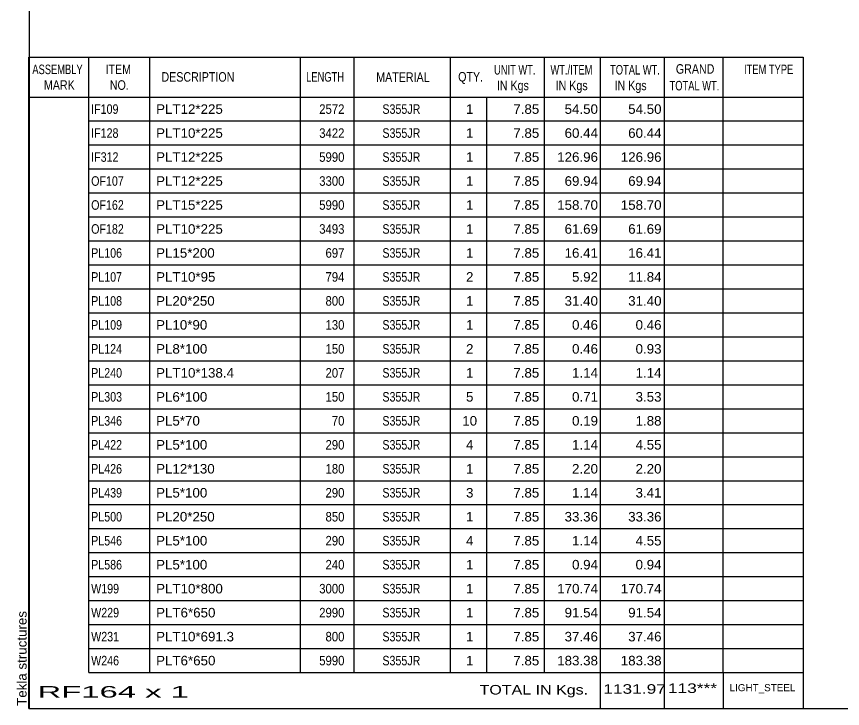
# Model space of a CAD drawing. Header units: millimetres. Extents: x -1016 to -614, y -194 to 83.
# Drawn here: x -1016.4 to -851.2, y -194 to -55.4 of the extents above; entities that cross this region are included whole.
import ezdxf

# ---------------------------------------------------------------- set-up
doc = ezdxf.new("R2010")
doc.units = ezdxf.units.MM
doc.styles.add('Arial', font='ARIAL.TTF', dxfattribs={"height": 0.2})

# ---------------------------------------------------------------- blocks, each defined once
blk = doc.blocks.new('Unknown-623891766-10970')
at = {"color": 5, "linetype": 'Continuous'}
for p, q in [((-1013.91, 83.08), (-1013.91, -193.92)), ((-1013.91, -193.92), (-613.91, -193.92))]:
    blk.add_line(p, q, dxfattribs=at)
at = {"color": 174, "linetype": 'Continuous', "style": 'Arial'}
blk.add_text('Tekla structures', height=1.9102, rotation=90, dxfattribs=at).set_placement((-1014.41, -193.42))
blk = doc.blocks.new('CBS_BOM-623891766-24681')
at = {"color": 7, "linetype": 'Continuous'}
for p, q in [((-1013.94, -71.55), (-1013.94, -63.55)), ((-1013.94, -63.55), (-859.02, -63.55)), ((-1001.94, -71.55), (-1001.94, -63.55)), ((-989.75, -71.55), (-989.75, -63.55)), ((-959.59, -71.55), (-959.59, -63.55)), ((-948.91, -71.55), (-948.91, -63.55)), ((-929.59, -71.55), (-929.59, -63.55)), ((-910.79, -71.55), (-910.79, -63.55)), ((-899.58, -71.55), (-899.58, -63.55)), ((-886.8, -71.55), (-886.8, -63.55)), ((-875.04, -71.55), (-875.04, -63.55)), ((-859.02, -63.56), (-859.03, -71.54)), ((-1013.94, -71.55), (-859.02, -71.55)), ((-1013.94, -76.35), (-1013.94, -71.55)), ((-1001.94, -76.35), (-1001.94, -71.55)), ((-989.75, -76.35), (-989.75, -71.55)), ((-959.59, -76.35), (-959.59, -71.55)), ((-948.91, -76.35), (-948.91, -71.55)), ((-929.59, -76.35), (-929.59, -71.55)), ((-922.33, -76.35), (-922.33, -71.55)), ((-910.79, -76.35), (-910.79, -71.55)), ((-899.58, -76.35), (-899.58, -71.55)), ((-886.8, -76.35), (-886.8, -71.55)), ((-875.03, -76.35), (-875.03, -71.55)), ((-859.02, -71.56), (-859.02, -76.35)), ((-1013.94, -81.15), (-1013.94, -76.35)), ((-1001.94, -76.35), (-859.02, -76.35)), ((-1001.94, -81.15), (-1001.94, -76.35)), ((-989.75, -81.15), (-989.75, -76.35)), ((-959.59, -81.15), (-959.59, -76.35)), ((-948.91, -81.15), (-948.91, -76.35)), ((-929.59, -81.15), (-929.59, -76.35)), ((-922.33, -81.15), (-922.33, -76.35)), ((-910.79, -81.15), (-910.79, -76.35)), ((-899.58, -81.15), (-899.58, -76.35)), ((-886.8, -81.15), (-886.8, -76.35)), ((-875.03, -81.15), (-875.03, -76.35)), ((-859.02, -76.36), (-859.02, -81.15)), ((-1013.94, -85.95), (-1013.94, -81.15)), ((-1001.94, -81.15), (-859.02, -81.15)), ((-1001.94, -85.95), (-1001.94, -81.15)), ((-989.75, -85.95), (-989.75, -81.15)), ((-959.59, -85.95), (-959.59, -81.15)), ((-948.91, -85.95), (-948.91, -81.15)), ((-929.59, -85.95), (-929.59, -81.15)), ((-922.33, -85.95), (-922.33, -81.15)), ((-910.79, -85.95), (-910.79, -81.15)), ((-899.58, -85.95), (-899.58, -81.15)), ((-886.8, -85.95), (-886.8, -81.15)), ((-875.03, -85.95), (-875.03, -81.15)), ((-859.02, -81.16), (-859.02, -85.95)), ((-1013.94, -90.75), (-1013.94, -85.95)), ((-1001.94, -85.95), (-859.02, -85.95)), ((-1001.94, -90.75), (-1001.94, -85.95)), ((-989.75, -90.75), (-989.75, -85.95)), ((-959.59, -90.75), (-959.59, -85.95)), ((-948.91, -90.75), (-948.91, -85.95)), ((-929.59, -90.75), (-929.59, -85.95)), ((-922.33, -90.75), (-922.33, -85.95)), ((-910.79, -90.75), (-910.79, -85.95)), ((-899.58, -90.75), (-899.58, -85.95)), ((-886.8, -90.75), (-886.8, -85.95)), ((-875.03, -90.75), (-875.03, -85.95)), ((-859.02, -85.96), (-859.02, -90.75)), ((-1013.94, -95.55), (-1013.94, -90.75)), ((-1001.94, -90.75), (-859.02, -90.75)), ((-1001.94, -95.55), (-1001.94, -90.75)), ((-989.75, -95.55), (-989.75, -90.75)), ((-959.59, -95.55), (-959.59, -90.75)), ((-948.91, -95.55), (-948.91, -90.75)), ((-929.59, -95.55), (-929.59, -90.75)), ((-922.33, -95.55), (-922.33, -90.75)), ((-910.79, -95.55), (-910.79, -90.75)), ((-899.58, -95.55), (-899.58, -90.75)), ((-886.8, -95.55), (-886.8, -90.75)), ((-875.03, -95.55), (-875.03, -90.75)), ((-859.02, -90.76), (-859.02, -95.55)), ((-1013.94, -100.35), (-1013.94, -95.55)), ((-1001.94, -95.55), (-859.02, -95.55)), ((-1001.94, -100.35), (-1001.94, -95.55)), ((-989.75, -100.35), (-989.75, -95.55)), ((-959.59, -100.35), (-959.59, -95.55)), ((-948.91, -100.35), (-948.91, -95.55)), ((-929.59, -100.35), (-929.59, -95.55)), ((-922.33, -100.35), (-922.33, -95.55)), ((-910.79, -100.35), (-910.79, -95.55)), ((-899.58, -100.35), (-899.58, -95.55)), ((-886.8, -100.35), (-886.8, -95.55)), ((-875.03, -100.35), (-875.03, -95.55)), ((-859.02, -95.56), (-859.02, -100.35)), ((-1013.94, -105.15), (-1013.94, -100.35)), ((-1001.94, -100.35), (-859.02, -100.35)), ((-1001.94, -105.15), (-1001.94, -100.35)), ((-989.75, -105.15), (-989.75, -100.35)), ((-959.59, -105.15), (-959.59, -100.35)), ((-948.91, -105.15), (-948.91, -100.35)), ((-929.59, -105.15), (-929.59, -100.35)), ((-922.33, -105.15), (-922.33, -100.35)), ((-910.79, -105.15), (-910.79, -100.35)), ((-899.58, -105.15), (-899.58, -100.35)), ((-886.8, -105.15), (-886.8, -100.35)), ((-875.03, -105.15), (-875.03, -100.35)), ((-859.02, -100.36), (-859.02, -105.15)), ((-1013.94, -109.95), (-1013.94, -105.15)), ((-1001.94, -105.15), (-859.02, -105.15)), ((-1001.94, -109.95), (-1001.94, -105.15)), ((-989.75, -109.95), (-989.75, -105.15)), ((-959.59, -109.95), (-959.59, -105.15)), ((-948.91, -109.95), (-948.91, -105.15)), ((-929.59, -109.95), (-929.59, -105.15)), ((-922.33, -109.95), (-922.33, -105.15)), ((-910.79, -109.95), (-910.79, -105.15)), ((-899.58, -109.95), (-899.58, -105.15)), ((-886.8, -109.95), (-886.8, -105.15)), ((-875.03, -109.95), (-875.03, -105.15)), ((-859.02, -105.16), (-859.02, -109.95)), ((-1013.94, -114.75), (-1013.94, -109.95)), ((-1001.94, -109.95), (-859.02, -109.95)), ((-1001.94, -114.75), (-1001.94, -109.95)), ((-989.75, -114.75), (-989.75, -109.95)), ((-959.59, -114.75), (-959.59, -109.95)), ((-948.91, -114.75), (-948.91, -109.95)), ((-929.59, -114.75), (-929.59, -109.95)), ((-922.33, -114.75), (-922.33, -109.95)), ((-910.79, -114.75), (-910.79, -109.95)), ((-899.58, -114.75), (-899.58, -109.95)), ((-886.8, -114.75), (-886.8, -109.95)), ((-875.03, -114.75), (-875.03, -109.95)), ((-859.02, -109.96), (-859.02, -114.75)), ((-1013.94, -119.55), (-1013.94, -114.75)), ((-1001.94, -114.75), (-859.02, -114.75)), ((-1001.94, -119.55), (-1001.94, -114.75)), ((-989.75, -119.55), (-989.75, -114.75)), ((-959.59, -119.55), (-959.59, -114.75)), ((-948.91, -119.55), (-948.91, -114.75)), ((-929.59, -119.55), (-929.59, -114.75)), ((-922.33, -119.55), (-922.33, -114.75)), ((-910.79, -119.55), (-910.79, -114.75)), ((-899.58, -119.55), (-899.58, -114.75)), ((-886.8, -119.55), (-886.8, -114.75)), ((-875.03, -119.55), (-875.03, -114.75)), ((-859.02, -114.76), (-859.02, -119.55)), ((-1013.94, -124.35), (-1013.94, -119.55)), ((-1001.94, -119.55), (-859.02, -119.55)), ((-1001.94, -124.35), (-1001.94, -119.55)), ((-989.75, -124.35), (-989.75, -119.55)), ((-959.59, -124.35), (-959.59, -119.55)), ((-948.91, -124.35), (-948.91, -119.55)), ((-929.59, -124.35), (-929.59, -119.55)), ((-922.33, -124.35), (-922.33, -119.55)), ((-910.79, -124.35), (-910.79, -119.55)), ((-899.58, -124.35), (-899.58, -119.55)), ((-886.8, -124.35), (-886.8, -119.55)), ((-875.03, -124.35), (-875.03, -119.55)), ((-859.02, -119.56), (-859.02, -124.35)), ((-1013.94, -129.15), (-1013.94, -124.35)), ((-1001.94, -124.35), (-859.02, -124.35)), ((-1001.94, -129.15), (-1001.94, -124.35)), ((-989.75, -129.15), (-989.75, -124.35)), ((-959.59, -129.15), (-959.59, -124.35)), ((-948.91, -129.15), (-948.91, -124.35)), ((-929.59, -129.15), (-929.59, -124.35)), ((-922.33, -129.15), (-922.33, -124.35)), ((-910.79, -129.15), (-910.79, -124.35)), ((-899.58, -129.15), (-899.58, -124.35)), ((-886.8, -129.15), (-886.8, -124.35)), ((-875.03, -129.15), (-875.03, -124.35)), ((-859.02, -124.36), (-859.02, -129.15)), ((-1013.94, -133.95), (-1013.94, -129.15)), ((-1001.94, -129.15), (-859.02, -129.15)), ((-1001.94, -133.95), (-1001.94, -129.15)), ((-989.75, -133.95), (-989.75, -129.15)), ((-959.59, -133.95), (-959.59, -129.15)), ((-948.91, -133.95), (-948.91, -129.15)), ((-929.59, -133.95), (-929.59, -129.15)), ((-922.33, -133.95), (-922.33, -129.15)), ((-910.79, -133.95), (-910.79, -129.15)), ((-899.58, -133.95), (-899.58, -129.15)), ((-886.8, -133.95), (-886.8, -129.15)), ((-875.03, -133.95), (-875.03, -129.15)), ((-859.02, -129.16), (-859.02, -133.95)), ((-1013.94, -138.75), (-1013.94, -133.95)), ((-1001.94, -133.95), (-859.02, -133.95)), ((-1001.94, -138.75), (-1001.94, -133.95)), ((-989.75, -138.75), (-989.75, -133.95)), ((-959.59, -138.75), (-959.59, -133.95)), ((-948.91, -138.75), (-948.91, -133.95)), ((-929.59, -138.75), (-929.59, -133.95)), ((-922.33, -138.75), (-922.33, -133.95)), ((-910.79, -138.75), (-910.79, -133.95)), ((-899.58, -138.75), (-899.58, -133.95)), ((-886.8, -138.75), (-886.8, -133.95)), ((-875.03, -138.75), (-875.03, -133.95)), ((-859.02, -133.96), (-859.02, -138.75)), ((-1013.94, -143.55), (-1013.94, -138.75)), ((-1001.94, -138.75), (-859.02, -138.75)), ((-1001.94, -143.55), (-1001.94, -138.75)), ((-989.75, -143.55), (-989.75, -138.75)), ((-959.59, -143.55), (-959.59, -138.75)), ((-948.91, -143.55), (-948.91, -138.75)), ((-929.59, -143.55), (-929.59, -138.75)), ((-922.33, -143.55), (-922.33, -138.75)), ((-910.79, -143.55), (-910.79, -138.75)), ((-899.58, -143.55), (-899.58, -138.75)), ((-886.8, -143.55), (-886.8, -138.75)), ((-875.03, -143.55), (-875.03, -138.75)), ((-859.02, -138.76), (-859.02, -143.55)), ((-1013.94, -148.35), (-1013.94, -143.55)), ((-1001.94, -143.55), (-859.02, -143.55)), ((-1001.94, -148.35), (-1001.94, -143.55)), ((-989.75, -148.35), (-989.75, -143.55)), ((-959.59, -148.35), (-959.59, -143.55)), ((-948.91, -148.35), (-948.91, -143.55)), ((-929.59, -148.35), (-929.59, -143.55)), ((-922.33, -148.35), (-922.33, -143.55)), ((-910.79, -148.35), (-910.79, -143.55)), ((-899.58, -148.35), (-899.58, -143.55)), ((-886.8, -148.35), (-886.8, -143.55)), ((-875.03, -148.35), (-875.03, -143.55)), ((-859.02, -143.56), (-859.02, -148.35)), ((-1013.94, -153.15), (-1013.94, -148.35)), ((-1001.94, -148.35), (-859.02, -148.35)), ((-1001.94, -153.15), (-1001.94, -148.35)), ((-989.75, -153.15), (-989.75, -148.35)), ((-959.59, -153.15), (-959.59, -148.35)), ((-948.91, -153.15), (-948.91, -148.35)), ((-929.59, -153.15), (-929.59, -148.35)), ((-922.33, -153.15), (-922.33, -148.35)), ((-910.79, -153.15), (-910.79, -148.35)), ((-899.58, -153.15), (-899.58, -148.35)), ((-886.8, -153.15), (-886.8, -148.35)), ((-875.03, -153.15), (-875.03, -148.35)), ((-859.02, -148.36), (-859.02, -153.15)), ((-1013.94, -157.95), (-1013.94, -153.15)), ((-1001.94, -153.15), (-859.02, -153.15)), ((-1001.94, -157.95), (-1001.94, -153.15)), ((-989.75, -157.95), (-989.75, -153.15)), ((-959.59, -157.95), (-959.59, -153.15)), ((-948.91, -157.95), (-948.91, -153.15)), ((-929.59, -157.95), (-929.59, -153.15)), ((-922.33, -157.95), (-922.33, -153.15)), ((-910.79, -157.95), (-910.79, -153.15)), ((-899.58, -157.95), (-899.58, -153.15)), ((-886.8, -157.95), (-886.8, -153.15)), ((-875.03, -157.95), (-875.03, -153.15)), ((-859.02, -153.16), (-859.02, -157.95)), ((-1013.94, -162.75), (-1013.94, -157.95)), ((-1001.94, -157.95), (-859.02, -157.95)), ((-1001.94, -162.75), (-1001.94, -157.95)), ((-989.75, -162.75), (-989.75, -157.95)), ((-959.59, -162.75), (-959.59, -157.95)), ((-948.91, -162.75), (-948.91, -157.95)), ((-929.59, -162.75), (-929.59, -157.95)), ((-922.33, -162.75), (-922.33, -157.95)), ((-910.79, -162.75), (-910.79, -157.95)), ((-899.58, -162.75), (-899.58, -157.95)), ((-886.8, -162.75), (-886.8, -157.95)), ((-875.03, -162.75), (-875.03, -157.95)), ((-859.02, -157.96), (-859.02, -162.75)), ((-1013.94, -167.55), (-1013.94, -162.75)), ((-1001.94, -162.75), (-859.02, -162.75)), ((-1001.94, -167.55), (-1001.94, -162.75)), ((-989.75, -167.55), (-989.75, -162.75)), ((-959.59, -167.55), (-959.59, -162.75)), ((-948.91, -167.55), (-948.91, -162.75)), ((-929.59, -167.55), (-929.59, -162.75)), ((-922.33, -167.55), (-922.33, -162.75)), ((-910.79, -167.55), (-910.79, -162.75)), ((-899.58, -167.55), (-899.58, -162.75)), ((-886.8, -167.55), (-886.8, -162.75)), ((-875.03, -167.55), (-875.03, -162.75)), ((-859.02, -162.76), (-859.02, -167.55)), ((-1013.94, -172.35), (-1013.94, -167.55)), ((-1001.94, -167.55), (-859.02, -167.55)), ((-1001.94, -172.35), (-1001.94, -167.55)), ((-989.75, -172.35), (-989.75, -167.55)), ((-959.59, -172.35), (-959.59, -167.55)), ((-948.91, -172.35), (-948.91, -167.55)), ((-929.59, -172.35), (-929.59, -167.55)), ((-922.33, -172.35), (-922.33, -167.55)), ((-910.79, -172.35), (-910.79, -167.55)), ((-899.58, -172.35), (-899.58, -167.55)), ((-886.8, -172.35), (-886.8, -167.55)), ((-875.03, -172.35), (-875.03, -167.55)), ((-859.02, -167.56), (-859.02, -172.35)), ((-1013.94, -177.15), (-1013.94, -172.35)), ((-1001.94, -172.35), (-859.02, -172.35)), ((-1001.94, -177.15), (-1001.94, -172.35)), ((-989.75, -177.15), (-989.75, -172.35)), ((-959.59, -177.15), (-959.59, -172.35)), ((-948.91, -177.15), (-948.91, -172.35)), ((-929.59, -177.15), (-929.59, -172.35)), ((-922.33, -177.15), (-922.33, -172.35)), ((-910.79, -177.15), (-910.79, -172.35)), ((-899.58, -177.15), (-899.58, -172.35)), ((-886.8, -177.15), (-886.8, -172.35)), ((-875.03, -177.15), (-875.03, -172.35)), ((-859.02, -172.36), (-859.02, -177.15)), ((-1013.94, -181.95), (-1013.94, -177.15)), ((-1001.94, -177.15), (-859.02, -177.15)), ((-1001.94, -181.95), (-1001.94, -177.15)), ((-989.75, -181.95), (-989.75, -177.15)), ((-959.59, -181.95), (-959.59, -177.15)), ((-948.91, -181.95), (-948.91, -177.15)), ((-929.59, -181.95), (-929.59, -177.15)), ((-922.33, -181.95), (-922.33, -177.15)), ((-910.79, -181.95), (-910.79, -177.15)), ((-899.58, -181.95), (-899.58, -177.15)), ((-886.8, -181.95), (-886.8, -177.15)), ((-875.03, -181.95), (-875.03, -177.15)), ((-859.02, -177.16), (-859.02, -181.95)), ((-1013.94, -186.75), (-1013.94, -181.95)), ((-1001.94, -181.95), (-859.02, -181.95)), ((-1001.94, -186.75), (-1001.94, -181.95)), ((-989.75, -186.75), (-989.75, -181.95)), ((-959.59, -186.75), (-959.59, -181.95)), ((-948.91, -186.75), (-948.91, -181.95)), ((-929.59, -186.75), (-929.59, -181.95)), ((-922.33, -186.75), (-922.33, -181.95)), ((-910.79, -186.75), (-910.79, -181.95)), ((-899.58, -186.75), (-899.58, -181.95)), ((-886.8, -186.75), (-886.8, -181.95)), ((-875.03, -186.75), (-875.03, -181.95)), ((-859.02, -181.96), (-859.02, -186.75)), ((-1013.94, -193.95), (-1013.94, -186.77)), ((-1001.94, -186.75), (-859.02, -186.75)), ((-899.58, -193.95), (-899.58, -186.77)), ((-886.8, -193.95), (-886.8, -186.77)), ((-874.99, -193.95), (-874.99, -186.77)), ((-859.02, -186.75), (-859.02, -193.95)), ((-1013.94, -193.95), (-859.02, -193.95))]:
    blk.add_line(p, q, dxfattribs=at)
at = {"color": 3, "linetype": 'Continuous', "style": 'Arial'}
for s, height, width, p in [('ASSEMBLY', 1.91, 0.7, (-1013.26, -66.97)), ('ITEM', 1.91, 0.8, (-998.62, -66.97)), ('UNIT WT.', 1.91, 0.7, (-920.9, -67.05)), ('WT./ITEM', 1.91, 0.7, (-909.61, -67.05)), ('TOTAL WT.', 1.91, 0.7, (-897.68, -67.05)), ('GRAND', 1.91, 0.8, (-884.52, -66.89)), ('ITEM TYPE', 1.91, 0.7, (-870.89, -66.97)), ('DESCRIPTION', 1.9102, 0.8, (-987.43, -68.48)), ('LENGTH', 1.91, 0.7, (-958.48, -68.48)), ('MATERIAL', 1.91, 0.8, (-944.46, -68.53)), ('QTY.', 1.91, 0.8, (-928.07, -68.45)), ('MARK', 1.91, 0.8, (-1010.94, -70.11)), ('NO.', 1.91, 0.8, (-997.76, -70.11)), ('IN Kgs', 1.91, 0.8, (-920.33, -70.19)), ('IN Kgs', 1.91, 0.8, (-908.57, -70.19)), ('IN Kgs', 1.91, 0.8, (-896.78, -70.19)), ('TOTAL WT.', 1.91, 0.7, (-885.78, -70.23))]:
    blk.add_text(s, height=height, dxfattribs=dict(at, width=width)).set_placement(p)
at = {"color": 7, "linetype": 'Continuous', "style": 'Arial'}
for s, width, p in [('IF109', 0.8, (-1001.49, -74.92)), ('2572', 0.85, (-955.87, -74.92)), ('S355JR', 0.8, (-943.23, -74.92)), ('IF128', 0.8, (-1001.49, -79.72)), ('3422', 0.85, (-955.87, -79.72)), ('S355JR', 0.8, (-943.23, -79.72)), ('IF312', 0.8, (-1001.49, -84.52)), ('5990', 0.85, (-955.87, -84.52)), ('S355JR', 0.8, (-943.23, -84.52)), ('OF107', 0.8, (-1001.49, -89.32)), ('3300', 0.85, (-955.87, -89.32)), ('S355JR', 0.8, (-943.23, -89.32)), ('OF162', 0.8, (-1001.49, -94.12)), ('5990', 0.85, (-955.87, -94.12)), ('S355JR', 0.8, (-943.23, -94.12)), ('OF182', 0.8, (-1001.49, -98.92)), ('3493', 0.85, (-955.87, -98.92)), ('S355JR', 0.8, (-943.23, -98.92)), ('PL106', 0.8, (-1001.49, -103.72)), ('697', 0.85, (-954.61, -103.72)), ('S355JR', 0.8, (-943.23, -103.72)), ('PL107', 0.8, (-1001.49, -108.52)), ('794', 0.85, (-954.61, -108.52)), ('S355JR', 0.8, (-943.23, -108.52)), ('PL108', 0.8, (-1001.49, -113.32)), ('800', 0.85, (-954.61, -113.32)), ('S355JR', 0.8, (-943.23, -113.32)), ('PL109', 0.8, (-1001.49, -118.12)), ('130', 0.85, (-954.61, -118.12)), ('S355JR', 0.8, (-943.23, -118.12)), ('PL124', 0.8, (-1001.49, -122.92)), ('150', 0.85, (-954.61, -122.92)), ('S355JR', 0.8, (-943.23, -122.92)), ('PL240', 0.8, (-1001.49, -127.72)), ('207', 0.85, (-954.61, -127.72)), ('S355JR', 0.8, (-943.23, -127.72)), ('PL303', 0.8, (-1001.49, -132.52)), ('150', 0.85, (-954.61, -132.52)), ('S355JR', 0.8, (-943.23, -132.52)), ('PL346', 0.8, (-1001.49, -137.32)), ('70', 0.85, (-953.35, -137.32)), ('S355JR', 0.8, (-943.23, -137.32)), ('PL422', 0.8, (-1001.49, -142.12)), ('290', 0.85, (-954.61, -142.12)), ('S355JR', 0.8, (-943.23, -142.12)), ('PL426', 0.8, (-1001.49, -146.92)), ('180', 0.85, (-954.61, -146.92)), ('S355JR', 0.8, (-943.23, -146.92)), ('PL439', 0.8, (-1001.49, -151.72)), ('290', 0.85, (-954.61, -151.72)), ('S355JR', 0.8, (-943.23, -151.72)), ('PL500', 0.8, (-1001.49, -156.52)), ('850', 0.85, (-954.61, -156.52)), ('S355JR', 0.8, (-943.23, -156.52)), ('PL546', 0.8, (-1001.49, -161.32)), ('290', 0.85, (-954.61, -161.32)), ('S355JR', 0.8, (-943.23, -161.32)), ('PL586', 0.8, (-1001.49, -166.12)), ('240', 0.85, (-954.61, -166.12)), ('S355JR', 0.8, (-943.23, -166.12)), ('W199', 0.8, (-1001.49, -170.92)), ('3000', 0.85, (-955.87, -170.92)), ('S355JR', 0.8, (-943.23, -170.92)), ('W229', 0.8, (-1001.49, -175.72)), ('2990', 0.85, (-955.87, -175.72)), ('S355JR', 0.8, (-943.23, -175.72)), ('W231', 0.8, (-1001.49, -180.52)), ('800', 0.85, (-954.61, -180.52)), ('S355JR', 0.8, (-943.23, -180.52)), ('W246', 0.8, (-1001.49, -185.32)), ('5990', 0.85, (-955.87, -185.32)), ('S355JR', 0.8, (-943.23, -185.32))]:
    blk.add_text(s, height=1.91, dxfattribs=dict(at, width=width)).set_placement(p)
for s, height, p in [('PLT12*225', 1.91, (-988.5, -74.92)), ('1', 1.91, (-926.5, -74.92)), ('7.85', 1.91, (-917.04, -74.92)), ('54.50', 1.91, (-906.78, -74.92)), ('54.50', 1.91, (-894.06, -74.92)), ('PLT10*225', 1.91, (-988.5, -79.72)), ('1', 1.91, (-926.5, -79.72)), ('7.85', 1.91, (-917.04, -79.72)), ('60.44', 1.91, (-906.78, -79.72)), ('60.44', 1.91, (-894.06, -79.72)), ('PLT12*225', 1.91, (-988.5, -84.52)), ('1', 1.91, (-926.5, -84.52)), ('7.85', 1.91, (-917.04, -84.52)), ('126.96', 1.91, (-908.26, -84.52)), ('126.96', 1.91, (-895.54, -84.52)), ('PLT12*225', 1.91, (-988.5, -89.32)), ('1', 1.91, (-926.5, -89.32)), ('7.85', 1.91, (-917.04, -89.32)), ('69.94', 1.91, (-906.78, -89.32)), ('69.94', 1.91, (-894.06, -89.32)), ('PLT15*225', 1.91, (-988.5, -94.12)), ('1', 1.91, (-926.5, -94.12)), ('7.85', 1.91, (-917.04, -94.12)), ('158.70', 1.91, (-908.26, -94.12)), ('158.70', 1.91, (-895.54, -94.12)), ('PLT10*225', 1.91, (-988.5, -98.92)), ('1', 1.91, (-926.5, -98.92)), ('7.85', 1.91, (-917.04, -98.92)), ('61.69', 1.91, (-906.78, -98.92)), ('61.69', 1.91, (-894.06, -98.92)), ('PL15*200', 1.91, (-988.5, -103.72)), ('1', 1.91, (-926.5, -103.72)), ('7.85', 1.91, (-917.04, -103.72)), ('16.41', 1.91, (-906.78, -103.72)), ('16.41', 1.91, (-894.06, -103.72)), ('PLT10*95', 1.91, (-988.5, -108.52)), ('2', 1.91, (-926.5, -108.52)), ('7.85', 1.91, (-917.04, -108.52)), ('5.92', 1.91, (-905.29, -108.52)), ('11.84', 1.91, (-894.06, -108.52)), ('PL20*250', 1.91, (-988.5, -113.32)), ('1', 1.91, (-926.5, -113.32)), ('7.85', 1.91, (-917.04, -113.32)), ('31.40', 1.91, (-906.78, -113.32)), ('31.40', 1.91, (-894.06, -113.32)), ('PL10*90', 1.91, (-988.5, -118.12)), ('1', 1.91, (-926.5, -118.12)), ('7.85', 1.91, (-917.04, -118.12)), ('0.46', 1.91, (-905.29, -118.12)), ('0.46', 1.91, (-892.58, -118.12)), ('PL8*100', 1.91, (-988.5, -122.92)), ('2', 1.91, (-926.5, -122.92)), ('7.85', 1.91, (-917.04, -122.92)), ('0.46', 1.91, (-905.29, -122.92)), ('0.93', 1.91, (-892.58, -122.92)), ('PLT10*138.4', 1.9102, (-988.5, -127.72)), ('1', 1.91, (-926.5, -127.72)), ('7.85', 1.91, (-917.04, -127.72)), ('1.14', 1.91, (-905.29, -127.72)), ('1.14', 1.91, (-892.58, -127.72)), ('PL6*100', 1.91, (-988.5, -132.52)), ('5', 1.91, (-926.5, -132.52)), ('7.85', 1.91, (-917.04, -132.52)), ('0.71', 1.91, (-905.29, -132.52)), ('3.53', 1.91, (-892.58, -132.52)), ('PL5*70', 1.91, (-988.5, -137.32)), ('10', 1.91, (-927.25, -137.32)), ('7.85', 1.91, (-917.04, -137.32)), ('0.19', 1.91, (-905.29, -137.32)), ('1.88', 1.91, (-892.58, -137.32)), ('PL5*100', 1.91, (-988.5, -142.12)), ('4', 1.91, (-926.5, -142.12)), ('7.85', 1.91, (-917.04, -142.12)), ('1.14', 1.91, (-905.29, -142.12)), ('4.55', 1.91, (-892.58, -142.12)), ('PL12*130', 1.91, (-988.5, -146.92)), ('1', 1.91, (-926.5, -146.92)), ('7.85', 1.91, (-917.04, -146.92)), ('2.20', 1.91, (-905.29, -146.92)), ('2.20', 1.91, (-892.58, -146.92)), ('PL5*100', 1.91, (-988.5, -151.72)), ('3', 1.91, (-926.5, -151.72)), ('7.85', 1.91, (-917.04, -151.72)), ('1.14', 1.91, (-905.29, -151.72)), ('3.41', 1.91, (-892.58, -151.72)), ('PL20*250', 1.91, (-988.5, -156.52)), ('1', 1.91, (-926.5, -156.52)), ('7.85', 1.91, (-917.04, -156.52)), ('33.36', 1.91, (-906.78, -156.52)), ('33.36', 1.91, (-894.06, -156.52)), ('PL5*100', 1.91, (-988.5, -161.32)), ('4', 1.91, (-926.5, -161.32)), ('7.85', 1.91, (-917.04, -161.32)), ('1.14', 1.91, (-905.29, -161.32)), ('4.55', 1.91, (-892.58, -161.32)), ('PL5*100', 1.91, (-988.5, -166.12)), ('1', 1.91, (-926.5, -166.12)), ('7.85', 1.91, (-917.04, -166.12)), ('0.94', 1.91, (-905.29, -166.12)), ('0.94', 1.91, (-892.58, -166.12)), ('PLT10*800', 1.91, (-988.5, -170.92)), ('1', 1.91, (-926.5, -170.92)), ('7.85', 1.91, (-917.04, -170.92)), ('170.74', 1.91, (-908.26, -170.92)), ('170.74', 1.91, (-895.54, -170.92)), ('PLT6*650', 1.91, (-988.5, -175.72)), ('1', 1.91, (-926.5, -175.72)), ('7.85', 1.91, (-917.04, -175.72)), ('91.54', 1.91, (-906.78, -175.72)), ('91.54', 1.91, (-894.06, -175.72)), ('PLT10*691.3', 1.9102, (-988.5, -180.52)), ('1', 1.91, (-926.5, -180.52)), ('7.85', 1.91, (-917.04, -180.52)), ('37.46', 1.91, (-906.78, -180.52)), ('37.46', 1.91, (-894.06, -180.52)), ('PLT6*650', 1.91, (-988.5, -185.32)), ('1', 1.91, (-926.5, -185.32)), ('7.85', 1.91, (-917.04, -185.32)), ('183.38', 1.91, (-908.26, -185.32)), ('183.38', 1.91, (-895.54, -185.32))]:
    blk.add_text(s, height=height, dxfattribs=at).set_placement(p)
at = {"color": 6, "linetype": 'Continuous', "style": 'Arial'}
for s, height, width, p in [('RF164 x 1', 2.292, 2.05, (-1012.22, -191.76)), ('TOTAL IN Kgs.', 1.9102, 1.2, (-923.79, -191.15)), ('1131.97', 1.91, 1.3, (-899.05, -191)), ('113***', 1.91, 1.3, (-886.12, -190.84))]:
    blk.add_text(s, height=height, dxfattribs=dict(at, width=width)).set_placement(p)
blk.add_text('LIGHT_STEEL', height=1.4135, dxfattribs=at).set_placement((-873.77, -190.49))

msp = doc.modelspace()

# ---------------------------------------------------------------- block references
for name in ['Unknown-623891766-10970', 'CBS_BOM-623891766-24681']:
    msp.add_blockref(name, (0, 0))

doc.saveas('drawing.dxf')
